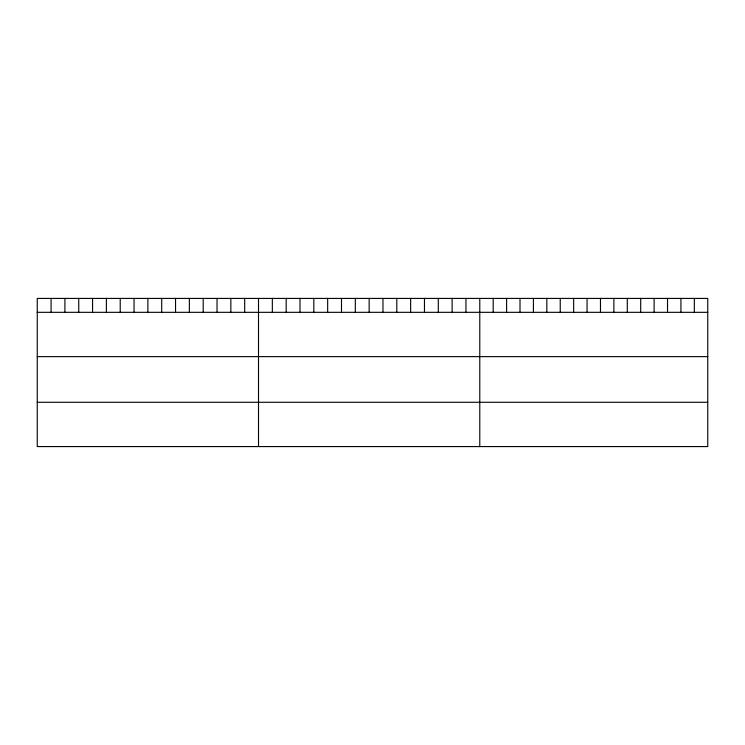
<?xml version="1.0" encoding="UTF-8"?>
<svg xmlns="http://www.w3.org/2000/svg" width="745" height="745" viewBox="0 0 745 745"><rect width="100%" height="100%" fill="white"/><g stroke="black" fill="none" stroke-linecap="round" stroke-linejoin="round"><path stroke-width="1.12" d="M707.75 312.323L707.75 446.581L37.25 446.581L37.25 298.419L707.75 298.419L707.75 312.323L37.25 312.323M37.25 356.632L707.75 356.632M37.25 402.281L707.75 402.281M694.34 298.419L694.34 312.323M680.93 298.419L680.93 312.323M667.52 298.419L667.52 312.323M654.11 298.419L654.11 312.323M640.7 298.419L640.7 312.323M627.29 298.419L627.29 312.323M613.88 298.419L613.88 312.323M600.47 298.419L600.47 312.323M587.06 298.419L587.06 312.323M573.65 298.419L573.65 312.323M560.24 298.419L560.24 312.323M546.83 298.419L546.83 312.323M533.42 298.419L533.42 312.323M520.01 298.419L520.01 312.323M506.6 298.419L506.6 312.323M493.19 298.419L493.19 312.323M479.78 298.419L479.78 446.581M465.951 298.419L465.951 312.323M452.122 298.419L452.122 312.323M438.293 298.419L438.293 312.323M424.464 298.419L424.464 312.323M410.635 298.419L410.635 312.323M396.806 298.419L396.806 312.323M382.977 298.419L382.977 312.323M369.147 298.419L369.147 312.323M355.318 298.419L355.318 312.323M341.489 298.419L341.489 312.323M327.66 298.419L327.66 312.323M313.831 298.419L313.831 312.323M300.002 298.419L300.002 312.323M286.173 298.419L286.173 312.323M272.344 298.419L272.344 312.323M258.515 298.419L258.515 446.581M244.686 298.419L244.686 312.323M230.857 298.419L230.857 312.323M217.028 298.419L217.028 312.323M203.199 298.419L203.199 312.323M189.37 298.419L189.37 312.323M175.541 298.419L175.541 312.323M161.712 298.419L161.712 312.323M147.883 298.419L147.883 312.323M134.053 298.419L134.053 312.323M120.224 298.419L120.224 312.323M106.395 298.419L106.395 312.323M92.566 298.419L92.566 312.323M78.737 298.419L78.737 312.323M64.908 298.419L64.908 312.323M51.079 298.419L51.079 312.323"/></g></svg>
